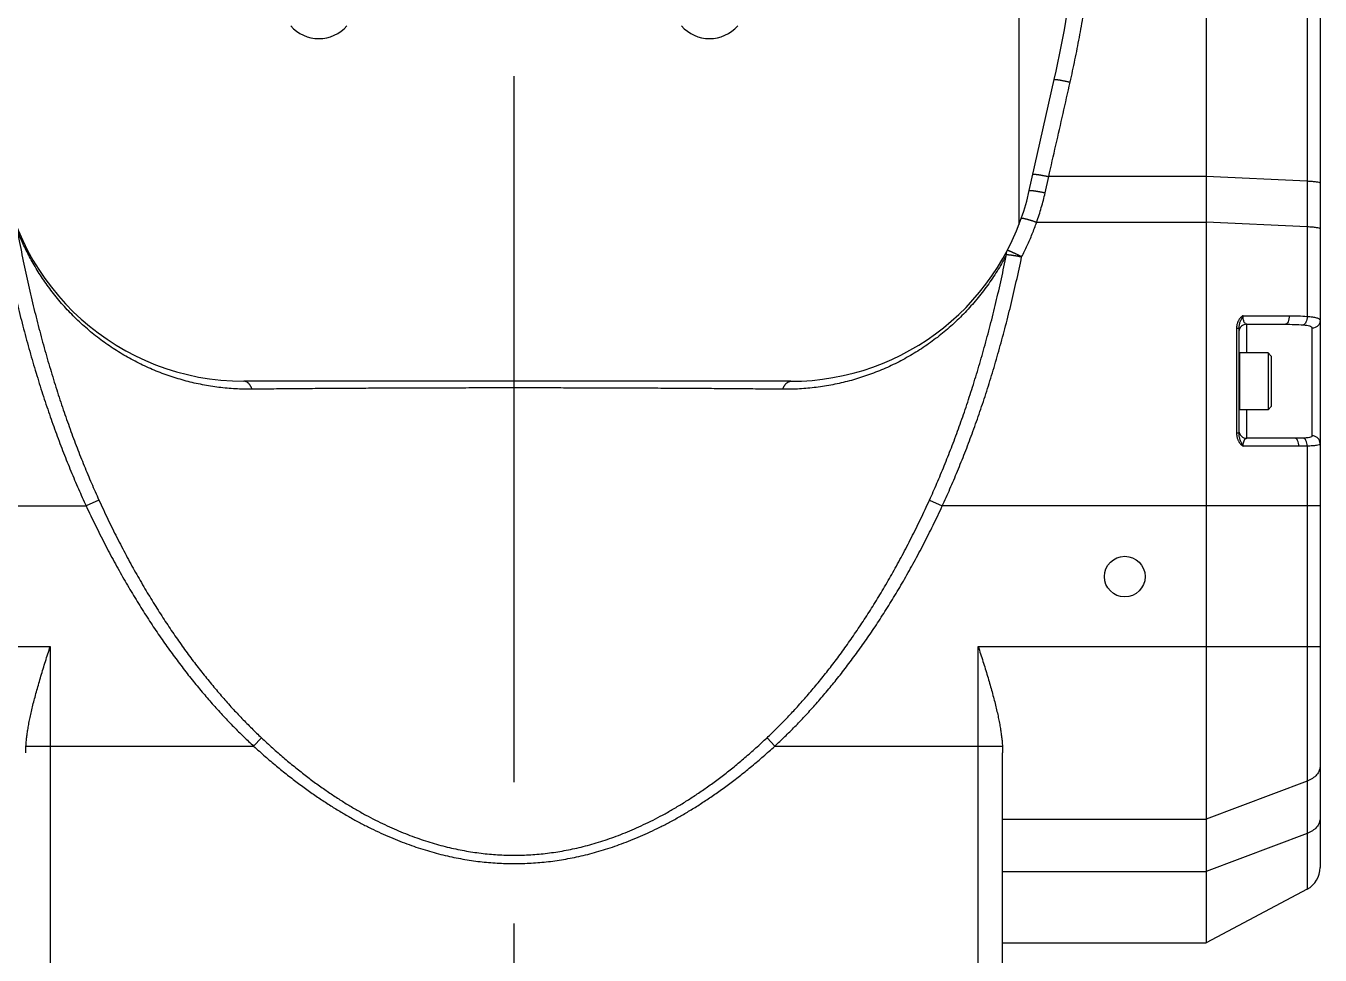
# Model space of a CAD drawing. Extents: x 0 to 4205, y 0 to 2970.
# Drawn here: x 1012.6 to 1171.6, y 755.7 to 869.8 of the extents above; entities that cross this region are included whole.
import ezdxf

# ---------------------------------------------------------------- set-up
doc = ezdxf.new("R2010")
doc.units = 0
doc.header["$LTSCALE"] = 231.275
doc.linetypes.add('CENTER', pattern=[0.6, 0.375, -0.075, 0.075, -0.075])
doc.layers.get('0').update_dxf_attribs({"linetype": 'CONTINUOUS'})
doc.layers.add('DEFAULT_1', color=7, linetype='CENTER')

msp = doc.modelspace()

# ---------------------------------------------------------------- linework, layer by layer
for p, q in [((1157.5995, 995.1674), (1157.5995, 757.1674)), ((1171.5995, 976.3794), (1171.5995, 766.4139)), ((1170.0079, 938.1553), (1170.0079, 834.1338)), ((1134.5995, 896.1674), (1134.5995, 845.3971)), ((1135.8677, 849.5821), (1138.9409, 863.2406)), ((1137.819, 849.3173), (1138.2662, 851.3051)), ((1157.5995, 851.3051), (1138.2662, 851.3051)), ((1170.0079, 850.7301), (1157.5995, 851.3051)), ((1136.7798, 845.7047), (1157.5995, 845.7047)), ((1170.0079, 845.1297), (1157.5995, 845.7047)), ((1162.5995, 829.6674), (1162.5995, 833.1674)), ((1162.5995, 833.1674), (1167.3338, 833.1674)), ((1161.3342, 832.6572), (1161.3342, 819.7957)), ((1161.5995, 832.6332), (1161.5995, 819.7858)), ((1170.5995, 832.6876), (1170.5995, 819.4687)), ((1161.6995, 829.6674), (1161.6995, 822.6674)), ((1165.1995, 829.6674), (1161.6995, 829.6674)), ((1165.1995, 829.6674), (1165.1995, 822.6674)), ((1165.5995, 829.2674), (1165.1995, 829.6674)), ((1165.5995, 829.2674), (1165.5995, 823.0674)), ((1106.5995, 826.1674), (1039.4009, 826.1674)), ((1165.1995, 822.6674), (1161.6995, 822.6674)), ((1162.5995, 819.1674), (1162.5995, 822.6674)), ((1165.5995, 823.0674), (1165.1995, 822.6674)), ((1168.5061, 819.1674), (1162.5995, 819.1674)), ((1170.0079, 818.2028), (1170.0079, 763.7651)), ((973.5995, 810.8424), (1020.0139, 810.8424)), ((1021.5837, 811.5709), (1020.0139, 810.8424)), ((1123.6153, 811.5709), (1125.185, 810.8424)), ((1171.5995, 810.8424), (1125.185, 810.8424)), ((973.5995, 793.5938), (1015.5995, 793.5938)), ((1015.5995, 793.5938), (1015.5995, 698.1674)), ((1129.5995, 637.1674), (1129.5995, 793.5938)), ((1129.5995, 793.5938), (1171.5995, 793.5938)), ((1041.5446, 782.3739), (1040.5891, 781.3412)), ((1103.6543, 782.3739), (1104.6098, 781.3412)), ((1012.6241, 781.3412), (1040.5891, 781.3412)), ((1104.6098, 781.3412), (1132.5748, 781.3412)), ((1132.5995, 640.1674), (1132.5995, 780.5205)), ((1170.0079, 777.0459), (1157.5995, 772.3806)), ((1132.5995, 772.3806), (1157.5995, 772.3806)), ((1170.0079, 770.6195), (1157.5995, 765.9542)), ((1132.5995, 765.9542), (1157.5995, 765.9542)), ((1170.0079, 763.7651), (1157.5995, 757.1674)), ((1132.5995, 757.1674), (1157.5995, 757.1674))]:
    msp.add_line(p, q)
msp.add_circle((1147.5995, 802.1674), 2.5)
for centre, radius, start, end in [((992.5995, 896.1674), 150, 347.319615, 0.000002), ((1048.5995, 872.8674), 4.6, 221.409622, 318.590378), ((1096.5995, 872.8674), 4.6, 221.409622, 318.590378), ((1039.4009, 856.1674), 30, 186.445944, 270.000011), ((1106.5995, 856.1674), 30, 269.999994, 347.319624), ((1162.5995, 832.1674), 1, 90, 172.497811), ((1161.6995, 829.5674), 0.1, 90, 180), ((1161.6995, 822.7674), 0.1, 180, 270), ((1162.5995, 820.1674), 1, 187.5, 270), ((1168.5995, 766.4139), 3, 298, 360)]:
    msp.add_arc(centre, radius, start, end)
for points, start_tangent, end_tangent in [([(1140.8921, 862.9178), (1141.4849, 865.6573), (1142.026, 868.4046), (1142.5154, 871.1583), (1142.953, 873.9171), (1143.339, 876.6808), (1143.6735, 879.4489), (1143.9564, 882.2207), (1144.1879, 884.9958), (1144.368, 887.7735), (1144.4965, 890.553), (1144.5737, 893.3341), (1144.5995, 896.1177)], (0.22055644, 0.97537421), (0.00000005, 1)), ([(1138.2662, 851.3051), (1139.141, 855.1736), (1140.0163, 859.0446), (1140.8921, 862.9178)], (0.22055649, 0.9753742), (0.22055649, 0.9753742)), ([(1138.9409, 863.2406), (1138.9463, 863.2466), (1138.9592, 863.2509), (1138.9796, 863.2535), (1139.0074, 863.2543), (1139.0425, 863.2534), (1139.0848, 863.2507), (1139.1342, 863.2462), (1139.1904, 863.2401), (1139.2531, 863.2322), (1139.3223, 863.2226), (1139.3975, 863.2115), (1139.4785, 863.1987), (1139.5651, 863.1844), (1139.6567, 863.1686), (1139.7532, 863.1513), (1139.8541, 863.1328), (1139.959, 863.1129), (1140.0676, 863.0918), (1140.1793, 863.0696), (1140.2939, 863.0464), (1140.4107, 863.0222), (1140.5294, 862.9971), (1140.6495, 862.9713), (1140.7706, 862.9448), (1140.8921, 862.9178)], (0.21951219, 0.97560976), (0.97576835, -0.21880616)), ([(1136.315, 851.5698), (1136.3211, 851.5793), (1136.3346, 851.587), (1136.3556, 851.593), (1136.384, 851.5971), (1136.4196, 851.5995), (1136.4623, 851.6001), (1136.512, 851.5989), (1136.5684, 851.5959), (1136.6314, 851.591), (1136.7006, 851.5845), (1136.7759, 851.5761), (1136.8569, 851.5661), (1136.9434, 851.5543), (1137.0349, 851.541), (1137.1312, 851.526), (1137.2319, 851.5096), (1137.3365, 851.4917), (1137.4447, 851.4723), (1137.5561, 851.4517), (1137.6703, 851.4299), (1137.7867, 851.4068), (1137.9049, 851.3828), (1138.0246, 851.3577), (1138.1452, 851.3318), (1138.2662, 851.3051)], (0.2195122, 0.97560976), (0.97596569, -0.21792423)), ([(1171.5995, 850.4992), (1171.4903, 850.5691), (1171.171, 850.6339), (1170.6645, 850.6889), (1170.0079, 850.7301)], (0, 1), (-0.99892796, 0.04629185)), ([(1135.8677, 849.582), (1135.8738, 849.5915), (1135.8874, 849.5992), (1135.9084, 849.6052), (1135.9367, 849.6094), (1135.9724, 849.6117), (1136.0151, 849.6123), (1136.0647, 849.6111), (1136.1212, 849.6081), (1136.1841, 849.6033), (1136.2534, 849.5967), (1136.3287, 849.5883), (1136.4097, 849.5783), (1136.4961, 849.5666), (1136.5877, 849.5532), (1136.684, 849.5383), (1136.7846, 849.5218), (1136.8893, 849.5039), (1136.9975, 849.4846), (1137.1089, 849.4639), (1137.223, 849.4421), (1137.3394, 849.4191), (1137.4577, 849.395), (1137.5773, 849.3699), (1137.6979, 849.344), (1137.819, 849.3173)], (0.2195122, 0.97560976), (0.97596569, -0.21792423)), ([(1136.7798, 845.7047), (1137.0794, 846.5962), (1137.3524, 847.4956), (1137.599, 848.4027), (1137.819, 849.3173)], (0.33240616, 0.94313633), (0.21951246, 0.9756097)), ([(1134.8935, 846.1952), (1134.9005, 846.2035), (1134.9146, 846.2093), (1134.9358, 846.2124), (1134.964, 846.213), (1134.9991, 846.2109), (1135.041, 846.2063), (1135.0895, 846.1991), (1135.1444, 846.1894), (1135.2055, 846.1772), (1135.2727, 846.1625), (1135.3455, 846.1454), (1135.4238, 846.1259), (1135.5073, 846.1042), (1135.5956, 846.0803), (1135.6884, 846.0544), (1135.7853, 846.0264), (1135.8861, 845.9965), (1135.9902, 845.9649), (1136.0974, 845.9316), (1136.2071, 845.8968), (1136.319, 845.8606), (1136.4327, 845.8232), (1136.5476, 845.7846), (1136.6635, 845.7451), (1136.7798, 845.7047)], (0.33240642, 0.94313624), (0.94392583, -0.33015759)), ([(1009.6549, 844.5387), (1010.2726, 841.4076), (1010.9258, 838.3754), (1011.6131, 835.4381), (1012.3325, 832.595), (1013.0826, 829.8432), (1013.8621, 827.1793), (1014.6691, 824.6027), (1015.5022, 822.1108), (1016.3603, 819.7008), (1017.2419, 817.3707), (1018.1452, 815.1198), (1019.0694, 812.9449), (1020.0139, 810.8424)], (0.18520654, -0.98269962), (0.41922253, -0.90788351)), ([(1040.3919, 825.1885), (1039.3724, 825.195), (1038.353, 825.2357), (1037.3345, 825.3105), (1036.3181, 825.4195), (1035.3046, 825.5628), (1034.2951, 825.7403), (1033.2907, 825.9521), (1032.2922, 826.198), (1031.3008, 826.478), (1030.3175, 826.7921), (1029.3434, 827.14), (1028.3796, 827.5216), (1027.4273, 827.9367), (1026.4876, 828.3849), (1025.5616, 828.8661), (1024.6506, 829.3798), (1023.7559, 829.9255), (1022.8786, 830.5027), (1022.0202, 831.1106), (1021.1818, 831.7487), (1020.3651, 832.4158), (1019.5714, 833.1108), (1018.8022, 833.8324), (1018.0594, 834.5787), (1017.3444, 835.3478), (1016.659, 836.1371), (1016.0055, 836.9431), (1015.3852, 837.7625), (1014.8002, 838.5905), (1014.2535, 839.4202), (1013.7454, 840.2471), (1013.2771, 841.0644), (1012.851, 841.8621), (1012.4652, 842.6364), (1012.1171, 843.3852), (1011.8076, 844.0983), (1011.5336, 844.7735)], (-0.99994679, -0.01031616), (-0.36513562, 0.93095434)), ([(1011.5336, 844.7735), (1012.1331, 841.686), (1012.7668, 838.697), (1013.4336, 835.8019), (1014.1315, 832.9998), (1014.8592, 830.288), (1015.6155, 827.6632), (1016.3984, 825.1245), (1017.2066, 822.6695), (1018.0391, 820.2955), (1018.8943, 818.0003), (1019.7707, 815.7833), (1020.6673, 813.6414), (1021.5837, 811.5709)], (0.18234213, -0.98323514), (0.41408321, -0.91023903)), ([(1134.9355, 841.4521), (1135.2849, 842.1414), (1135.6177, 842.8389), (1135.9338, 843.5445), (1136.233, 844.2576), (1136.5151, 844.9778), (1136.7798, 845.7047)], (0.46281026, 0.88645737), (0.33092702, 0.94365635)), ([(1171.5995, 844.8988), (1171.4903, 844.9687), (1171.171, 845.0335), (1170.6645, 845.0885), (1170.0079, 845.1297)], (0, 1), (-0.99892796, 0.04629185)), ([(1133.0747, 841.73), (1132.5866, 840.83), (1132.0597, 839.9311), (1131.4946, 839.0375), (1130.893, 838.1549), (1130.2575, 837.2883), (1129.5895, 836.4411), (1128.8915, 835.6165), (1128.1645, 834.8164), (1127.4106, 834.0429), (1126.631, 833.2972), (1125.8273, 832.5805), (1125.0008, 831.8939), (1124.1528, 831.2382), (1123.2847, 830.6141), (1122.3978, 830.0222), (1121.4934, 829.463), (1120.5726, 828.937), (1119.6367, 828.4446), (1118.687, 827.9861), (1117.7244, 827.5616), (1116.7504, 827.1716), (1115.7659, 826.8162), (1114.772, 826.4954), (1113.77, 826.2095), (1112.7608, 825.9584), (1111.7456, 825.7424), (1110.7254, 825.5613), (1109.7011, 825.4152), (1108.6739, 825.3042), (1107.6446, 825.228), (1106.6144, 825.1868), (1105.5845, 825.1804)], (-0.46221002, -0.88677049), (-0.99994328, 0.0106503)), ([(1123.6153, 811.5709), (1124.5325, 813.6434), (1125.4301, 815.7879), (1126.3074, 818.0078), (1127.1636, 820.3059), (1127.9969, 822.6831), (1128.8059, 825.1414), (1129.5895, 827.6836), (1130.3464, 830.3123), (1131.0747, 833.0281), (1131.7731, 835.8343), (1132.4403, 838.7342), (1133.0747, 841.73)], (0.41408321, 0.91023903), (0.19876449, 0.98004728)), ([(1125.185, 810.8424), (1126.1304, 812.947), (1127.0556, 815.1245), (1127.96, 817.3783), (1128.8425, 819.7114), (1129.7014, 822.1246), (1130.5354, 824.6199), (1131.3431, 827.2), (1132.1233, 829.8678), (1132.8739, 832.6237), (1133.5938, 835.471), (1134.2816, 838.4131), (1134.9355, 841.4521)], (0.41922254, 0.90788351), (0.20184563, 0.97941735)), ([(1133.0747, 841.73), (1133.0699, 841.8199), (1133.073, 841.9075), (1133.0841, 841.9925), (1133.1031, 842.0745), (1133.13, 842.1533), (1133.1645, 842.2284)], (-0.09810279, 0.99517629), (0.46463496, 0.88550232)), ([(1133.0747, 841.73), (1133.1167, 841.7304), (1133.1658, 841.7291), (1133.2218, 841.7261), (1133.2846, 841.7214), (1133.3538, 841.7151), (1133.4293, 841.7071), (1133.5106, 841.6975), (1133.5976, 841.6864), (1133.6898, 841.6737), (1133.7869, 841.6596), (1133.8885, 841.644), (1133.9942, 841.6271), (1134.1036, 841.6089), (1134.2163, 841.5895), (1134.3318, 841.569), (1134.4497, 841.5474), (1134.5695, 841.5248), (1134.6907, 841.5014), (1134.8129, 841.4771), (1134.9355, 841.4521)], (0.99957213, 0.02924998), (0.97904125, -0.20366205)), ([(1134.9355, 841.4521), (1134.831, 841.5064), (1134.7267, 841.56), (1134.6233, 841.6127), (1134.5209, 841.6642), (1134.4199, 841.7145), (1134.3208, 841.7633), (1134.2238, 841.8106), (1134.1292, 841.856), (1134.0375, 841.8995), (1133.9489, 841.9409), (1133.8638, 841.9801), (1133.7824, 842.0169), (1133.705, 842.0512), (1133.6319, 842.0829), (1133.5633, 842.1118), (1133.4995, 842.1379), (1133.4407, 842.1611), (1133.3871, 842.1812), (1133.3389, 842.1983), (1133.2964, 842.2123), (1133.2595, 842.2231), (1133.2284, 842.2306), (1133.2033, 842.2349), (1133.1843, 842.2361), (1133.1714, 842.2339), (1133.1645, 842.2284)], (-0.88662067, 0.46249733), (-0.46463278, -0.88550346)), ([(1162.1302, 834.2193), (1162.0256, 834.1483), (1161.887, 834.0322), (1161.7835, 833.9244), (1161.6753, 833.7862), (1161.5642, 833.6049), (1161.5095, 833.4933), (1161.4573, 833.3652), (1161.4102, 833.2186), (1161.3712, 833.0523), (1161.3443, 832.8654), (1161.3342, 832.6572)], (-0.90583781, -0.42362467), (0.00012705, -0.99999999)), ([(1162.13, 834.2194), (1162.0604, 834.0847), (1162.0008, 833.9692), (1161.934, 833.8374), (1161.8633, 833.6907), (1161.7899, 833.5233), (1161.7163, 833.3243), (1161.6816, 833.2099), (1161.6501, 833.0841), (1161.6241, 832.9464), (1161.6062, 832.7962), (1161.5994, 832.6332)], (-0.50818756, -0.86124642), (0.00011006, -0.99999999)), ([(1162.5994, 833.1674), (1162.4824, 833.199), (1162.3749, 833.2888), (1162.2835, 833.427), (1162.2122, 833.6006), (1162.1629, 833.7966), (1162.1356, 834.0052), (1162.13, 834.2193)], (-0.99999999, -0.00011696), (0.02489872, 0.99968998)), ([(1162.1302, 834.2193), (1164.9642, 834.2195), (1167.8033, 834.2197)], (1, 0.00006958), (1, 0.00007065)), ([(1167.8033, 834.2197), (1167.7749, 833.8213), (1167.6748, 833.479), (1167.5194, 833.2486), (1167.3338, 833.1674)], (0.02461886, -0.99969691), (-1, 0)), ([(1167.3338, 833.1674), (1168.4361, 833.1486), (1169.5384, 833.0923)], (1, 0.0000003), (0.99767865, -0.06809774)), ([(1167.8033, 834.2197), (1168.9056, 834.1983), (1170.0079, 834.1338)], (1, 0.00007203), (0.99696298, -0.07787698)), ([(1170.0078, 834.1338), (1169.9622, 833.7668), (1169.8582, 833.4431), (1169.7102, 833.2075), (1169.5384, 833.0923)], (-0.03641509, -0.99933675), (-0.96446775, -0.26420059)), ([(1170.0079, 834.1338), (1170.6658, 834.0717), (1171.1709, 833.9694), (1171.4897, 833.8194), (1171.5995, 833.619)], (0.99804708, -0.06246627), (-0.00010119, -0.99999999)), ([(1171.5995, 833.619), (1171.5233, 833.2626), (1171.3065, 832.9604), (1170.9821, 832.7585), (1170.5995, 832.6876)], (-0.00000001, -1), (-1, 0)), ([(1161.5995, 832.633), (1161.4749, 832.6511), (1161.3342, 832.6572)], (-0.00128459, 0.99999917), (-0.99957686, 0.02908778)), ([(1169.5384, 833.0923), (1169.977, 833.0462), (1170.3137, 832.9676), (1170.5263, 832.8491), (1170.5995, 832.6876)], (0.99767894, -0.06809352), (-0.00008205, -1)), ([(1040.3919, 825.1885), (1040.3543, 825.2913), (1040.3131, 825.3898), (1040.2686, 825.4839), (1040.2208, 825.573), (1040.17, 825.657), (1040.1163, 825.7354), (1040.06, 825.8081), (1040.0013, 825.8746), (1039.9403, 825.9349), (1039.8773, 825.9885), (1039.8126, 826.0355), (1039.7464, 826.0755), (1039.6788, 826.1084), (1039.6102, 826.1341), (1039.5409, 826.1526), (1039.471, 826.1637), (1039.4009, 826.1674)], (-0.32374515, 0.94614432), (-1, -0.00000001)), ([(1105.5845, 825.1804), (1104.2603, 825.1941), (1102.9263, 825.2072), (1101.5835, 825.2196), (1100.2325, 825.2315), (1098.8742, 825.2427), (1097.509, 825.2532), (1096.1377, 825.2632), (1094.7608, 825.2725), (1093.3787, 825.2813), (1091.9921, 825.2894), (1090.6014, 825.297), (1089.2069, 825.304), (1087.8092, 825.3103), (1086.4085, 825.3161), (1085.0052, 825.3214), (1083.5997, 825.326), (1082.1922, 825.3301), (1080.7831, 825.3336), (1079.3725, 825.3366), (1077.9609, 825.339), (1076.5483, 825.3408), (1075.1351, 825.3421), (1073.7216, 825.3428), (1072.3078, 825.343), (1070.8941, 825.3426), (1069.4807, 825.3416), (1068.0677, 825.3401), (1066.6555, 825.3381), (1065.2443, 825.3354), (1063.8343, 825.3322), (1062.4258, 825.3285), (1061.0191, 825.3242), (1059.6144, 825.3193), (1058.2122, 825.3138), (1056.8127, 825.3078), (1055.4162, 825.3012), (1054.0233, 825.294), (1052.6342, 825.2862), (1051.2493, 825.2778), (1049.8693, 825.2688), (1048.4947, 825.2592), (1047.126, 825.2489), (1045.7635, 825.2381), (1044.4079, 825.2267), (1043.06, 825.2146), (1041.721, 825.2019), (1040.3919, 825.1885)], (-0.99994328, 0.01065049), (-0.99994678, -0.01031645)), ([(1105.5845, 825.1804), (1105.6229, 825.2839), (1105.6649, 825.3832), (1105.7103, 825.478), (1105.7591, 825.5679), (1105.8111, 825.6525), (1105.866, 825.7316), (1105.9236, 825.8049), (1105.9838, 825.872), (1106.0463, 825.9328), (1106.1108, 825.9869), (1106.1772, 826.0343), (1106.2451, 826.0746), (1106.3144, 826.1079), (1106.3847, 826.1338), (1106.4558, 826.1525), (1106.5275, 826.1637), (1106.5995, 826.1674)], (0.3267259, 0.94511914), (1, 0)), ([(1161.5995, 819.7858), (1161.4749, 819.7933), (1161.3342, 819.7957)], (0.00307974, 0.99999526), (-0.99993062, 0.01177965)), ([(1161.3342, 819.7957), (1161.3439, 819.5897), (1161.3509, 819.5257)], (0.00019538, -0.99999998), (0.12385302, -0.99230057)), ([(1161.3509, 819.5257), (1161.3696, 819.4045), (1161.4066, 819.239), (1161.4516, 819.0919), (1161.5018, 818.9616), (1161.555, 818.8466), (1161.6641, 818.6574), (1161.7695, 818.5131), (1161.8681, 818.4016), (1161.9654, 818.3094), (1162.1302, 818.1834)], (0.12385302, -0.99230057), (0.86030017, -0.50978781)), ([(1161.5994, 819.7859), (1161.6059, 819.6263), (1161.623, 819.4792), (1161.6477, 819.344), (1161.6777, 819.2201), (1161.7111, 819.1065), (1161.783, 818.9065), (1161.8551, 818.7375), (1161.923, 818.5934), (1161.9876, 818.4639), (1162.0541, 818.3322), (1162.13, 818.1837)], (0.00025612, -0.99999997), (0.47421016, -0.88041168)), ([(1162.1299, 818.1834), (1162.1515, 818.4671), (1162.2122, 818.733), (1162.3118, 818.9577), (1162.4454, 819.112), (1162.5995, 819.1674)], (0.00804952, 0.9999676), (0.9999999, -0.00044152)), ([(1169.5384, 819.1839), (1169.022, 819.1715), (1168.5061, 819.1674)], (-0.99948619, -0.03205248), (-1, 0.00000031)), ([(1168.9756, 818.1839), (1168.9377, 818.5615), (1168.8354, 818.8803), (1168.684, 819.0929), (1168.5061, 819.1674)], (-0.00772659, 0.99997015), (-1, 0)), ([(1170.5995, 819.4687), (1170.5265, 819.3436), (1170.3141, 819.2587), (1169.9772, 819.2085), (1169.5384, 819.1839)], (0.00010564, -0.99999999), (-0.99948622, -0.03205135)), ([(1170.0079, 818.2028), (1169.9623, 818.5662), (1169.8583, 818.8773), (1169.7102, 819.0931), (1169.5384, 819.1839)], (-0.03630359, 0.99934081), (-0.99182617, 0.12759641)), ([(1171.5995, 818.5117), (1171.5233, 818.878), (1171.3065, 819.1884), (1170.9821, 819.3959), (1170.5995, 819.4687)], (0, 1), (-1, 0.00000948)), ([(1168.9756, 818.1839), (1165.5497, 818.1838), (1162.1302, 818.1834)], (-1, -0.00002226), (-1, -0.00002162)), ([(1170.0079, 818.2028), (1169.4914, 818.1886), (1168.9756, 818.1839)], (-0.99932522, -0.03673028), (-1, -0.00002083)), ([(1171.5995, 818.5117), (1171.49, 818.374), (1171.1715, 818.2815), (1170.666, 818.228), (1170.0079, 818.2028)], (0.00014183, -0.99999999), (-0.9997751, -0.02120722)), ([(1020.0139, 810.8424), (1021.1466, 808.4679), (1022.2976, 806.1821), (1023.4654, 803.9825), (1024.6484, 801.8665), (1025.8446, 799.833), (1027.0516, 797.8815), (1028.2674, 796.0107), (1029.4902, 794.2189), (1030.7185, 792.5044), (1031.9508, 790.8651), (1033.1859, 789.2994), (1034.4223, 787.8054), (1035.6585, 786.3814), (1036.8937, 785.0256), (1038.1273, 783.7352), (1039.359, 782.508), (1040.5891, 781.3412)], (0.42095671, -0.90708073), (0.73400565, -0.67914336)), ([(1021.5837, 811.5709), (1022.6825, 809.2209), (1023.7992, 806.9587), (1024.932, 804.7817), (1026.0797, 802.6875), (1027.2402, 800.675), (1028.4112, 798.7436), (1029.5907, 796.8921), (1030.777, 795.1189), (1031.9687, 793.422), (1033.1642, 791.7996), (1034.3624, 790.25), (1035.5619, 788.7714), (1036.7612, 787.3622), (1037.9595, 786.0203), (1039.1563, 784.7433), (1040.3513, 783.5287), (1041.5446, 782.3739)], (0.41408326, -0.91023901), (0.72721446, -0.68641032)), ([(1103.6543, 782.3739), (1104.8472, 783.5282), (1106.042, 784.7426), (1107.2388, 786.0196), (1108.4371, 787.3615), (1109.6366, 788.7709), (1110.836, 790.2494), (1112.0342, 791.799), (1113.2298, 793.4213), (1114.4214, 795.1181), (1115.6077, 796.8914), (1116.7872, 798.7429), (1117.9583, 800.6744), (1119.1188, 802.6868), (1120.2663, 804.7807), (1121.3992, 806.9576), (1122.516, 809.2201), (1123.6153, 811.5709)], (0.72721446, 0.68641032), (0.41408326, 0.91023901)), ([(1104.6098, 781.3412), (1105.8394, 782.5076), (1107.071, 783.7346), (1108.3046, 785.0249), (1109.5398, 786.3808), (1110.7762, 787.8048), (1112.0125, 789.2988), (1113.2476, 790.8645), (1114.4799, 792.5037), (1115.7082, 794.2182), (1116.931, 796.01), (1118.1468, 797.8807), (1119.3539, 799.8324), (1120.5501, 801.8658), (1121.733, 803.9815), (1122.9007, 806.1811), (1124.0519, 808.4672), (1125.185, 810.8424)], (0.73400565, 0.67914336), (0.42095671, 0.90708073)), ([(1012.6241, 781.3412), (1012.6634, 781.8746), (1012.7224, 782.4418), (1012.8018, 783.0424), (1012.9023, 783.6772), (1013.0246, 784.3474), (1013.1689, 785.0531), (1013.3354, 785.7938), (1013.5234, 786.5679), (1013.7319, 787.3723), (1013.9591, 788.2038), (1014.2035, 789.06), (1014.4632, 789.9388), (1014.736, 790.8369), (1015.0187, 791.7493), (1015.3077, 792.6702), (1015.5995, 793.5938)], (0.05762388, 0.99833836), (0.30151134, 0.95346259)), ([(1129.5995, 793.5938), (1129.8912, 792.6702), (1130.1803, 791.7493), (1130.4629, 790.8369), (1130.7357, 789.9388), (1130.9954, 789.0599), (1131.2398, 788.2037), (1131.467, 787.3723), (1131.6755, 786.5679), (1131.8635, 785.7937), (1132.03, 785.053), (1132.1743, 784.3473), (1132.2966, 783.6772), (1132.3971, 783.0423), (1132.4765, 782.4418), (1132.5355, 781.8746), (1132.5748, 781.3412)], (0.30151134, -0.95346259), (0.05762388, -0.99833836)), ([(1041.5446, 782.3739), (1042.9124, 781.1138), (1044.2623, 779.9298), (1045.5943, 778.819), (1046.9083, 777.7782), (1048.2035, 776.8051), (1049.4791, 775.8977), (1050.7333, 775.0544), (1051.9663, 774.2721), (1053.1789, 773.5478), (1054.3721, 772.8786), (1055.5464, 772.2618), (1056.7028, 771.6949), (1057.8421, 771.1756), (1058.9649, 770.7017), (1060.0721, 770.2713), (1061.1653, 769.8822), (1062.246, 769.5325), (1063.315, 769.2207), (1064.3734, 768.9456), (1065.4222, 768.7057), (1066.4628, 768.5001), (1067.4963, 768.3276), (1068.524, 768.1876), (1069.5469, 768.0794), (1070.5663, 768.0024), (1071.5833, 767.9564), (1072.5991, 767.9411), (1073.6149, 767.9564), (1074.632, 768.0024), (1075.6514, 768.0793), (1076.6743, 768.1875), (1077.702, 768.3275), (1078.7354, 768.4999), (1079.776, 768.7056), (1080.8248, 768.9454), (1081.8832, 769.2205), (1082.9522, 769.5323), (1084.0328, 769.8819), (1085.1258, 770.2709), (1086.2329, 770.7013), (1087.3558, 771.1751), (1088.4952, 771.6945), (1089.6515, 772.2613), (1090.8258, 772.878), (1092.0189, 773.5472), (1093.2315, 774.2714), (1094.4647, 775.0537), (1095.7189, 775.8971), (1096.9944, 776.8044), (1098.2898, 777.7776), (1099.6038, 778.8183), (1100.9358, 779.9291), (1102.286, 781.1132), (1103.6543, 782.3739)], (0.72721447, -0.68641031), (0.72721447, 0.68641032)), ([(1012.5995, 780.5205), (1012.6021, 780.7824), (1012.6102, 781.0556), (1012.6241, 781.3412)], (0, 1), (0.05762388, 0.99833836)), ([(1040.5891, 781.3412), (1041.9989, 780.0806), (1043.3904, 778.8963), (1044.7634, 777.7852), (1046.1178, 776.7443), (1047.4529, 775.7712), (1048.7677, 774.8638), (1050.0605, 774.0205), (1051.3314, 773.2384), (1052.5814, 772.5142), (1053.8112, 771.8452), (1055.0217, 771.2286), (1056.2137, 770.6618), (1057.388, 770.1427), (1058.5454, 769.669), (1059.6866, 769.2388), (1060.8135, 768.8498), (1061.9274, 768.5003), (1063.0293, 768.1887), (1064.1203, 767.9137), (1065.2014, 767.674), (1066.274, 767.4685), (1067.3393, 767.2961), (1068.3986, 767.1562), (1069.453, 767.048), (1070.5037, 766.9711), (1071.552, 766.9251), (1072.5991, 766.9098), (1073.6462, 766.9251), (1074.6945, 766.9711), (1075.7453, 767.048), (1076.7997, 767.1561), (1077.859, 767.296), (1078.9242, 767.4683), (1079.9968, 767.6739), (1081.0779, 767.9136), (1082.1689, 768.1886), (1083.2708, 768.5001), (1084.3846, 768.8496), (1085.5112, 769.2384), (1086.6524, 769.6686), (1087.8099, 770.1423), (1088.9843, 770.6614), (1090.1762, 771.228), (1091.3866, 771.8446), (1092.6164, 772.5136), (1093.8664, 773.2377), (1095.1374, 774.0199), (1096.4303, 774.8632), (1097.745, 775.7705), (1099.0803, 776.7437), (1100.4347, 777.7846), (1101.8077, 778.8956), (1103.1994, 780.0801), (1104.6098, 781.3412)], (0.73736395, -0.67549568), (0.73736395, 0.67549568)), ([(1132.5748, 781.3412), (1132.5887, 781.0556), (1132.5968, 780.7824), (1132.5995, 780.5205)], (0.05762388, -0.99833836), (0, -1)), ([(1171.5995, 778.9189), (1171.4903, 778.352), (1171.171, 777.8263), (1170.6645, 777.3801), (1170.0079, 777.0459)], (0, -1), (-0.93602869, -0.35192371)), ([(1171.5995, 772.4925), (1171.4903, 771.9256), (1171.171, 771.3999), (1170.6645, 770.9537), (1170.0079, 770.6195)], (0, -1), (-0.93602869, -0.35192371))]:
    msp.add_spline(points, degree=3, dxfattribs=dict(start_tangent=start_tangent, end_tangent=end_tangent))
at = {"layer": 'DEFAULT_1'}
msp.add_line((1072.5995, 360.611), (1072.5995, 1263.9104), dxfattribs=at)

doc.saveas('drawing.dxf')
